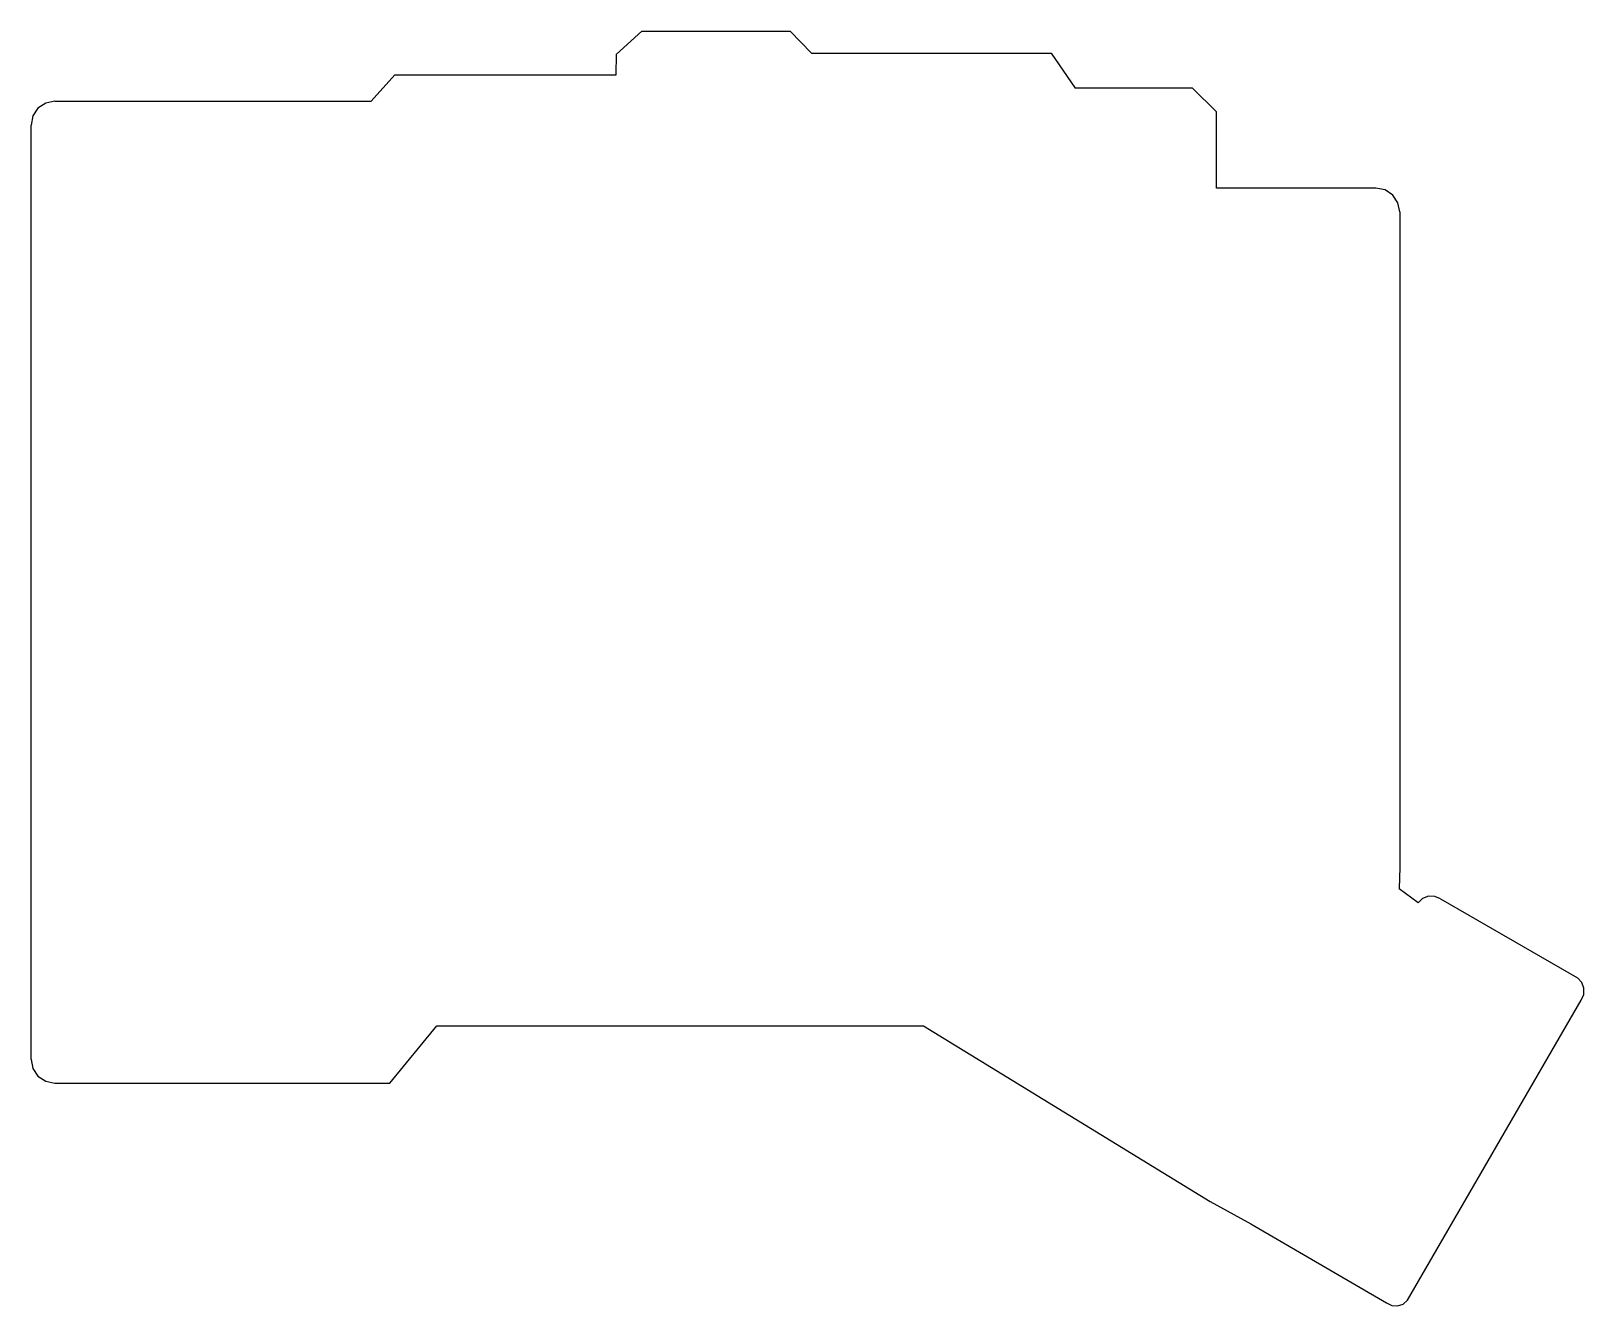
# Model space of a CAD drawing. Extents: x -9 to 141, y -30 to 93.
import ezdxf

# ---------------------------------------------------------------- set-up
doc = ezdxf.new("R2010")
doc.units = 0

msp = doc.modelspace()

# ---------------------------------------------------------------- linework, layer by layer
at = {"layer": 'Layer 1'}
for p, q in [((47.81, 90.3905), (50.25, 92.62051)), ((50.25, 92.6205), (64.57, 92.6205)), ((64.57, 92.6205), (66.62, 90.48049)), ((47.79, 88.3805), (47.81, 90.3905)), ((66.62, 90.4805), (89.75, 90.4805)), ((89.75, 90.4805), (92.08, 87.1105)), ((24.12, 85.8405), (26.41, 88.3805)), ((26.41, 88.3805), (47.79, 88.3805)), ((103.41, 87.1105), (92.08, 87.1105)), ((103.41, 87.1105), (105.7, 84.8245)), ((-7.276814, 85.666489), (-8.018446, 85.170946)), ((-6.402, 85.8405), (-7.276814, 85.666489)), ((-6.402, 85.8405), (24.12, 85.8405)), ((-8.513989, 84.429314), (-8.688, 83.5545)), ((-8.018446, 85.170946), (-8.513989, 84.429314)), ((105.7, 77.4585), (105.7, 84.8245)), ((-8.688, -6.61552), (-8.688, 83.5545)), ((121.106, 77.4585), (105.7, 77.4585)), ((121.980814, 77.284489), (121.106, 77.4585)), ((122.722446, 76.788946), (121.980814, 77.284489)), ((123.217989, 76.047314), (122.722446, 76.788946)), ((123.392, 75.1725), (123.217989, 76.047314)), ((123.392, 75.1725), (123.392, 23.8645)), ((123.392, 23.8645), (123.392, 11.9265)), ((123.392, 11.9265), (123.35, 9.8305)), ((125.17, 8.49748), (123.35, 9.83048)), ((126.170592, 9.135125), (125.606878, 8.915818)), ((126.775321, 9.122013), (126.170592, 9.135125)), ((127.329, 8.87848), (126.775321, 9.122013)), ((125.606878, 8.915818), (125.17, 8.49748)), ((127.329, 8.87848), (140.537, 1.25848)), ((140.955338, 0.821602), (140.537, 1.25848)), ((141.174645, 0.257888), (140.955338, 0.821602)), ((141.161533, -0.346841), (141.174645, 0.257888)), ((124.154, -29.8565), (140.918, -0.9005)), ((140.918, -0.90052), (141.161533, -0.346841)), ((25.9235, -8.90152), (30.48526, -3.35952)), ((30.4852, -3.35952), (77.45, -3.35952)), ((77.45, -3.35952), (105.104, -20.33152)), ((-8.688, -6.61552), (-8.513989, -7.490334)), ((-8.513989, -7.490334), (-8.018446, -8.231966)), ((-8.018446, -8.231966), (-7.276814, -8.727509)), ((-7.276814, -8.727509), (-6.402, -8.90152)), ((-6.402, -8.90152), (25.9235, -8.90152)), ((105.104, -20.3315), (109.041, -22.4905)), ((109.041, -22.4905), (122.122, -30.1105)), ((123.726789, -30.226237), (124.154, -29.8565)), ((122.122, -30.1105), (122.627078, -30.363701)), ((122.627078, -30.363701), (123.190605, -30.404342)), ((123.190605, -30.404342), (123.726789, -30.226237))]:
    msp.add_line(p, q, dxfattribs=at)

doc.saveas('drawing.dxf')
